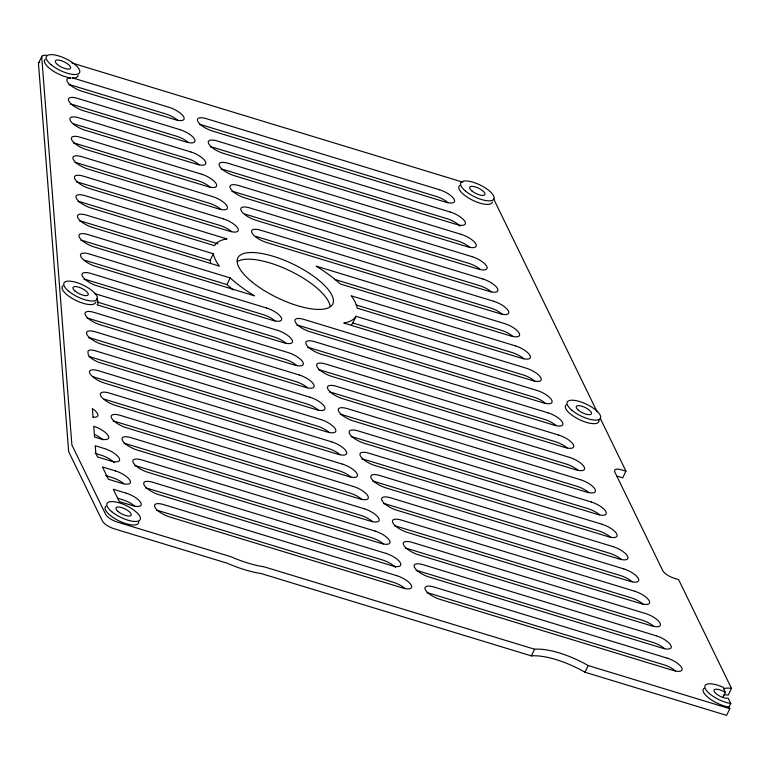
<?xml version="1.0" encoding="UTF-8"?>
<svg xmlns="http://www.w3.org/2000/svg" width="770" height="770" viewBox="0 0 770 770"><rect width="100%" height="100%" fill="white"/><g stroke="black" fill="none" stroke-linecap="round" stroke-linejoin="round"><path stroke-width="1.16" d="M38.587 63.073L41.821 56.412M210.662 262.705A79.127 27.836 25.9 0 1 210.095 260.443L213.328 253.782L86.471 215.109A13.186 4.639 25.9 0 0 77.809 217.718A13.186 4.639 25.9 0 0 92.458 227.429L219.315 266.112A79.127 27.836 25.9 0 1 213.328 253.782M233.195 289.895A79.127 27.836 25.9 0 1 226.967 284.592L230.201 277.922L87.982 234.561A13.186 4.639 25.9 0 0 79.32 237.17A13.186 4.639 25.9 0 0 93.969 246.891L254.475 295.824A79.127 27.836 25.9 0 1 230.201 277.922M351.611 324.574A79.127 27.836 25.9 0 0 352.814 322.957L356.048 316.297L526.256 368.185A13.186 4.639 25.9 0 1 540.906 377.906A13.186 4.639 25.9 0 1 532.243 380.515L343.757 323.044A79.127 27.836 25.9 0 0 356.048 316.297M531.348 655.886L534.592 649.226A52.755 18.557 25.9 0 1 588.203 665.559L729.835 708.718L726.601 715.378L584.969 672.22A52.755 18.557 25.9 0 0 531.348 655.886L261.059 573.525A63.304 22.272 25.9 0 1 227.275 563.236L114.104 528.749A10.549 3.715 25.9 0 1 102.381 520.982L68.915 452.192A10.549 3.715 25.9 0 1 68.617 451.191L38.5 63.727A10.549 3.715 25.9 0 1 39.559 62.168M600.273 418.351L625.943 471.163L622.699 477.833L618.512 476.553A10.549 3.715 25.9 0 0 616.924 476.13M584.969 672.22L588.203 665.559M722.895 697.543L725.379 692.442L724.31 690.238A21.098 7.421 25.9 0 1 723.733 687.543A18.461 6.497 25.9 0 0 705.214 688.524A18.461 6.497 25.9 0 0 730.749 703.491L729.026 707.043L729.835 708.718M625.943 471.163L621.746 469.892A10.549 3.715 25.9 0 0 614.816 471.972L662.72 570.57A10.549 3.715 25.9 0 0 674.433 578.347L678.63 579.618L731.5 688.438L728.266 695.098A21.098 7.421 25.9 0 0 723.954 694.771M71.957 62.986L462.895 182.182M217.862 243.821L81.716 202.308A13.186 4.639 25.9 0 0 77.914 201.461M334.7 279.433L501.347 330.253A13.186 4.639 25.9 0 1 512.945 336.403M210.095 260.443L83.237 221.77A13.186 4.639 25.9 0 0 79.425 220.923M356.058 304.949L512.185 352.554A13.186 4.639 25.9 0 1 523.783 358.704M226.967 284.592L84.748 241.222A13.186 4.639 25.9 0 0 80.937 240.384M352.814 322.957L523.023 374.855A13.186 4.639 25.9 0 1 534.611 381.006M94.575 293.572L288.336 352.641A13.186 4.639 25.9 0 1 302.985 362.362A13.186 4.639 25.9 0 1 294.323 364.97L97.049 304.824A21.098 7.421 25.9 0 0 96.423 298.577M97.078 301.975L285.092 359.301A13.186 4.639 25.9 0 1 296.691 365.461M95.134 453.366L101.351 455.262A13.186 4.639 25.9 0 1 114.268 462.655M105.683 475.581L112.179 477.564A13.186 4.639 25.9 0 1 123.778 483.724M117.608 498.219L123.017 499.865A13.186 4.639 25.9 0 1 134.606 506.025M534.592 649.226L264.293 566.864A63.304 22.272 25.9 0 1 230.509 556.575L117.338 522.089A10.549 3.715 25.9 0 1 105.615 514.322L72.149 445.532A10.549 3.715 25.9 0 1 71.851 444.531L41.734 57.067A10.549 3.715 25.9 0 1 47.422 55.565M493.435 198.448L597.135 411.883M730.749 703.491L728.16 698.169A8.441 2.974 25.9 0 1 717.659 694.877A8.441 2.974 25.9 0 1 714.974 689.352A8.441 2.974 25.9 0 1 725.379 692.442M78.078 75.325A18.461 6.497 25.9 0 1 72.082 78.049A13.186 4.639 25.9 0 1 75.883 78.896L169.14 107.328A13.186 4.639 25.9 0 1 183.799 117.04A13.186 4.639 25.9 0 1 175.137 119.648L81.87 91.216A13.186 4.639 25.9 0 1 68.222 83.016A13.186 4.639 25.9 0 1 70.984 77.953A18.461 6.497 25.9 0 1 51.176 69.666A18.461 6.497 25.9 0 1 45.286 59.242M68.838 84.71A13.186 4.639 25.9 0 1 72.65 85.557L165.906 113.989A13.186 4.639 25.9 0 1 177.504 120.149M70.349 104.171A13.186 4.639 25.9 0 1 74.161 105.018L176.744 136.29A13.186 4.639 25.9 0 1 188.332 142.45M73.689 123.951A13.186 4.639 25.9 0 1 75.672 124.471L187.582 158.591A13.186 4.639 25.9 0 1 199.17 164.751M73.381 143.085A13.186 4.639 25.9 0 1 77.183 143.932L198.419 180.892A13.186 4.639 25.9 0 1 210.008 187.052M74.892 162.547A13.186 4.639 25.9 0 1 78.694 163.394L209.248 203.193A13.186 4.639 25.9 0 1 220.846 209.353M76.403 182.009A13.186 4.639 25.9 0 1 80.205 182.846L220.085 225.495A13.186 4.639 25.9 0 1 231.674 231.655M84.276 260.164A13.186 4.639 25.9 0 1 86.259 260.683L263.427 314.699A13.186 4.639 25.9 0 1 275.015 320.859M83.968 279.298A13.186 4.639 25.9 0 1 87.77 280.145L274.264 337A13.186 4.639 25.9 0 1 285.853 343.16M86.991 318.222A13.186 4.639 25.9 0 1 90.793 319.059L295.93 381.602A13.186 4.639 25.9 0 1 307.528 387.762M88.502 337.674A13.186 4.639 25.9 0 1 92.304 338.521L306.768 403.904A13.186 4.639 25.9 0 1 318.356 410.064M88.993 356.741A10.549 3.715 25.9 0 1 91.948 357.405L317.606 426.205A13.186 4.639 25.9 0 1 329.194 432.365M724.127 688.669A21.098 7.421 25.9 0 1 731.5 688.438M138.658 521.434A18.461 6.497 25.9 0 1 119.677 521.223A18.461 6.497 25.9 0 1 106 506.121M598.935 420.083A18.461 6.497 25.9 0 1 579.945 419.871A18.461 6.497 25.9 0 1 566.268 404.77M492.396 202.019A18.461 6.497 25.9 0 1 472 199.921A18.461 6.497 25.9 0 1 459.738 185.503M95.634 302.206A18.461 6.497 25.9 0 1 75.248 300.108A18.461 6.497 25.9 0 1 62.986 285.689M729.026 707.043A18.461 6.497 25.9 0 1 709.324 698.448A18.461 6.497 25.9 0 1 704.146 688.265M653.797 626.328A13.186 4.639 25.9 0 0 642.209 620.168L409.082 549.087A13.186 4.639 25.9 0 0 405.27 548.24M664.635 648.629A13.186 4.639 25.9 0 0 653.047 642.469L419.91 571.388A13.186 4.639 25.9 0 0 416.108 570.541M675.473 670.93A13.186 4.639 25.9 0 0 663.875 664.77L430.748 593.689A13.186 4.639 25.9 0 0 426.946 592.842M405.039 588.472A13.186 4.639 25.9 0 0 393.451 582.312L160.314 511.241A13.186 4.639 25.9 0 0 156.512 510.394M395.539 567.413A13.186 4.639 25.9 0 0 382.613 560.011L149.486 488.94A13.186 4.639 25.9 0 0 145.674 488.093M383.373 543.87A13.186 4.639 25.9 0 0 371.775 537.71L138.648 466.639A13.186 4.639 25.9 0 0 134.846 465.792M372.536 521.569A13.186 4.639 25.9 0 0 360.947 515.409L127.81 444.338A13.186 4.639 25.9 0 0 124.009 443.491M361.698 499.268A13.186 4.639 25.9 0 0 350.109 493.108L116.982 422.037A13.186 4.639 25.9 0 0 113.171 421.19M350.86 476.967A13.186 4.639 25.9 0 0 339.272 470.807L106.145 399.736A13.186 4.639 25.9 0 0 104.162 399.207M340.032 454.666A13.186 4.639 25.9 0 0 328.434 448.506L95.307 377.435A13.186 4.639 25.9 0 0 93.324 376.905M199.401 124.519A13.186 4.639 25.9 0 1 203.213 125.366L436.34 196.437A13.186 4.639 25.9 0 1 447.928 202.597M567.115 447.909A13.186 4.639 25.9 0 0 555.526 441.759L322.399 370.678A13.186 4.639 25.9 0 0 318.588 369.831M588.79 492.521A13.186 4.639 25.9 0 0 577.202 486.361L344.065 415.28A13.186 4.639 25.9 0 0 340.263 414.433M599.628 514.822A13.186 4.639 25.9 0 0 588.03 508.662L354.903 437.581A13.186 4.639 25.9 0 0 351.101 436.734M221.077 169.121A13.186 4.639 25.9 0 1 224.879 169.968L458.006 241.039A13.186 4.639 25.9 0 1 469.604 247.199M244.571 214.041A13.186 4.639 25.9 0 1 246.554 214.57L479.681 285.651A13.186 4.639 25.9 0 1 491.27 291.801M237.651 261.415A52.755 18.557 25.9 0 1 290.309 271.011A52.755 18.557 25.9 0 1 330.128 306.45M296.922 325.229A13.186 4.639 25.9 0 1 300.724 326.076L533.86 397.156A13.186 4.639 25.9 0 1 545.449 403.307M94.46 434.453A13.186 4.639 25.9 0 1 102.978 439.901M383.604 503.638A13.186 4.639 25.9 0 1 387.406 504.485L620.543 575.565A13.186 4.639 25.9 0 1 632.131 581.725M394.442 525.939A13.186 4.639 25.9 0 1 398.244 526.786L631.371 597.866A13.186 4.639 25.9 0 1 642.969 604.026M361.929 459.036A13.186 4.639 25.9 0 1 365.74 459.882L598.868 530.963A13.186 4.639 25.9 0 1 610.456 537.123M372.767 481.337A13.186 4.639 25.9 0 1 376.578 482.184L609.705 553.264A13.186 4.639 25.9 0 1 621.294 559.424M329.425 392.132A13.186 4.639 25.9 0 1 333.237 392.979L566.364 464.06A13.186 4.639 25.9 0 1 577.952 470.22M307.759 347.53A13.186 4.639 25.9 0 1 311.561 348.377L544.688 419.458A13.186 4.639 25.9 0 1 556.287 425.608M255.409 236.342A13.186 4.639 25.9 0 1 257.382 236.871L490.519 307.952A13.186 4.639 25.9 0 1 502.107 314.102M231.905 191.422A13.186 4.639 25.9 0 1 235.716 192.269L468.843 263.34A13.186 4.639 25.9 0 1 480.442 269.5M210.239 146.82A13.186 4.639 25.9 0 1 214.041 147.667L447.178 218.738A13.186 4.639 25.9 0 1 460.094 226.139M439.574 189.776L206.447 118.695A13.186 4.639 25.9 0 0 197.784 121.304A13.186 4.639 25.9 0 0 212.433 131.025L445.561 202.106A13.186 4.639 25.9 0 0 454.223 199.497A13.186 4.639 25.9 0 0 439.574 189.776M179.978 129.63L77.395 98.348A13.186 4.639 25.9 0 0 68.732 100.957A13.186 4.639 25.9 0 0 83.381 110.678L185.965 141.95A13.186 4.639 25.9 0 0 194.627 139.341A13.186 4.639 25.9 0 0 179.978 129.63M450.411 212.077L217.284 140.997A13.186 4.639 25.9 0 0 208.622 143.605A13.186 4.639 25.9 0 0 223.271 153.326L456.398 224.407A13.186 4.639 25.9 0 0 465.061 221.798A13.186 4.639 25.9 0 0 450.411 212.077M190.816 151.931L78.906 117.81A13.186 4.639 25.9 0 0 70.243 120.418A13.186 4.639 25.9 0 0 84.892 130.14L196.802 164.251A13.186 4.639 25.9 0 0 205.465 161.642A13.186 4.639 25.9 0 0 190.816 151.931M461.249 234.378L228.113 163.298A13.186 4.639 25.9 0 0 219.45 165.906A13.186 4.639 25.9 0 0 234.099 175.627L467.236 246.708A13.186 4.639 25.9 0 0 475.899 244.1A13.186 4.639 25.9 0 0 461.249 234.378M201.653 174.232L80.417 137.272A13.186 4.639 25.9 0 0 71.754 139.88A13.186 4.639 25.9 0 0 86.404 149.592L207.64 186.552A13.186 4.639 25.9 0 0 216.303 183.943A13.186 4.639 25.9 0 0 201.653 174.232M472.077 256.68L238.95 185.609A13.186 4.639 25.9 0 0 230.288 188.207A13.186 4.639 25.9 0 0 244.937 197.928L478.064 269.009A13.186 4.639 25.9 0 0 486.727 266.401A13.186 4.639 25.9 0 0 472.077 256.68M212.481 196.533L81.928 156.724A13.186 4.639 25.9 0 0 73.266 159.332A13.186 4.639 25.9 0 0 87.915 169.053L218.478 208.853A13.186 4.639 25.9 0 0 227.14 206.245A13.186 4.639 25.9 0 0 212.481 196.533M482.915 278.981L249.788 207.91A13.186 4.639 25.9 0 0 241.126 210.518A13.186 4.639 25.9 0 0 255.775 220.23L488.902 291.31A13.186 4.639 25.9 0 0 497.564 288.702A13.186 4.639 25.9 0 0 482.915 278.981M223.319 218.834L83.439 176.186A13.186 4.639 25.9 0 0 74.777 178.794A13.186 4.639 25.9 0 0 89.436 188.515L229.306 231.154A13.186 4.639 25.9 0 0 237.969 228.546A13.186 4.639 25.9 0 0 223.319 218.834M493.753 301.282L260.626 230.211A13.186 4.639 25.9 0 0 251.963 232.819A13.186 4.639 25.9 0 0 266.613 242.531L499.74 313.611A13.186 4.639 25.9 0 0 508.402 311.003A13.186 4.639 25.9 0 0 493.753 301.282M226.823 238.902L84.96 195.647A13.186 4.639 25.9 0 0 76.297 198.256A13.186 4.639 25.9 0 0 90.947 207.967L214.522 245.649A79.127 27.836 25.9 0 1 226.823 238.902M504.591 323.583L316.095 266.122A79.127 27.836 25.9 0 1 340.369 284.014L510.577 335.913A13.186 4.639 25.9 0 0 519.24 333.304A13.186 4.639 25.9 0 0 504.591 323.583M515.419 345.884L351.255 295.834A79.127 27.836 25.9 0 1 357.242 308.154L521.406 358.214A13.186 4.639 25.9 0 0 530.068 355.605A13.186 4.639 25.9 0 0 515.419 345.884M266.661 308.038L89.493 254.023A13.186 4.639 25.9 0 0 80.831 256.631A13.186 4.639 25.9 0 0 95.48 266.343L272.647 320.358A13.186 4.639 25.9 0 0 281.31 317.75A13.186 4.639 25.9 0 0 266.661 308.038M537.094 390.486L303.958 319.415A13.186 4.639 25.9 0 0 295.295 322.024A13.186 4.639 25.9 0 0 309.954 331.735L543.081 402.816A13.186 4.639 25.9 0 0 551.744 400.208A13.186 4.639 25.9 0 0 537.094 390.486M277.498 330.34L91.004 273.485A13.186 4.639 25.9 0 0 82.342 276.093A13.186 4.639 25.9 0 0 96.991 285.805L283.485 342.669A13.186 4.639 25.9 0 0 292.148 340.061A13.186 4.639 25.9 0 0 277.498 330.34M547.932 412.787L314.795 341.716A13.186 4.639 25.9 0 0 306.133 344.325A13.186 4.639 25.9 0 0 320.782 354.036L553.919 425.117A13.186 4.639 25.9 0 0 562.581 422.509A13.186 4.639 25.9 0 0 547.932 412.787M558.76 435.089L325.633 364.017A13.186 4.639 25.9 0 0 316.971 366.626A13.186 4.639 25.9 0 0 331.62 376.338L564.747 447.418A13.186 4.639 25.9 0 0 573.409 444.81A13.186 4.639 25.9 0 0 558.76 435.089M299.164 374.942L94.027 312.399A13.186 4.639 25.9 0 0 85.364 315.007A13.186 4.639 25.9 0 0 100.023 324.728L305.151 387.272A13.186 4.639 25.9 0 0 313.814 384.663A13.186 4.639 25.9 0 0 299.164 374.942M569.598 457.39L336.471 386.319A13.186 4.639 25.9 0 0 327.808 388.927A13.186 4.639 25.9 0 0 342.458 398.639L575.585 469.719A13.186 4.639 25.9 0 0 584.247 467.111A13.186 4.639 25.9 0 0 569.598 457.39M310.002 397.243L95.547 331.86A13.186 4.639 25.9 0 0 86.885 334.469A13.186 4.639 25.9 0 0 101.534 344.18L315.989 409.573A13.186 4.639 25.9 0 0 324.651 406.964A13.186 4.639 25.9 0 0 310.002 397.243M580.436 479.691L347.299 408.62A13.186 4.639 25.9 0 0 338.636 411.228A13.186 4.639 25.9 0 0 353.295 420.94L586.422 492.02A13.186 4.639 25.9 0 0 595.085 489.412A13.186 4.639 25.9 0 0 580.436 479.691M320.84 419.544L95.182 350.745A10.549 3.715 25.9 0 0 87.953 351.832L88.127 353.988A10.549 3.715 25.9 0 0 100.139 362.757L326.827 431.874A13.186 4.639 25.9 0 0 335.489 429.265A13.186 4.639 25.9 0 0 320.84 419.544M591.264 501.992L358.137 430.921A13.186 4.639 25.9 0 0 349.474 433.529A13.186 4.639 25.9 0 0 364.123 443.241L597.26 514.322A13.186 4.639 25.9 0 0 605.923 511.713A13.186 4.639 25.9 0 0 591.264 501.992M331.668 441.845L98.541 370.765A13.186 4.639 25.9 0 0 89.878 373.373A13.186 4.639 25.9 0 0 104.528 383.094L337.664 454.175A13.186 4.639 25.9 0 0 346.327 451.567A13.186 4.639 25.9 0 0 331.668 441.845M602.101 524.293L368.974 453.222A13.186 4.639 25.9 0 0 360.312 455.83A13.186 4.639 25.9 0 0 374.961 465.542L608.088 536.623A13.186 4.639 25.9 0 0 616.751 534.014A13.186 4.639 25.9 0 0 602.101 524.293M342.506 464.146L109.379 393.066A13.186 4.639 25.9 0 0 100.716 395.674A13.186 4.639 25.9 0 0 115.365 405.395L348.492 476.476A13.186 4.639 25.9 0 0 357.155 473.868A13.186 4.639 25.9 0 0 342.506 464.146M612.939 546.594L379.812 475.523A13.186 4.639 25.9 0 0 371.15 478.132A13.186 4.639 25.9 0 0 385.799 487.843L618.926 558.924A13.186 4.639 25.9 0 0 627.588 556.315A13.186 4.639 25.9 0 0 612.939 546.594M353.343 486.447L120.216 415.367A13.186 4.639 25.9 0 0 111.554 417.975A13.186 4.639 25.9 0 0 126.203 427.697L359.33 498.777A13.186 4.639 25.9 0 0 367.993 496.169A13.186 4.639 25.9 0 0 353.343 486.447M623.777 568.895L390.64 497.824A13.186 4.639 25.9 0 0 381.978 500.433A13.186 4.639 25.9 0 0 396.627 510.144L629.764 581.225A13.186 4.639 25.9 0 0 638.426 578.616A13.186 4.639 25.9 0 0 623.777 568.895M364.181 508.749L131.044 437.668A13.186 4.639 25.9 0 0 122.382 440.276A13.186 4.639 25.9 0 0 137.041 449.998L370.168 521.078A13.186 4.639 25.9 0 0 378.83 518.47A13.186 4.639 25.9 0 0 364.181 508.749M634.605 591.196L401.478 520.125A13.186 4.639 25.9 0 0 392.815 522.734A13.186 4.639 25.9 0 0 407.465 532.445L640.601 603.526A13.186 4.639 25.9 0 0 649.264 600.918A13.186 4.639 25.9 0 0 634.605 591.196M99.734 438.621L94.575 437.052L93.748 426.301A13.186 4.639 25.9 0 1 108.397 436.012A13.186 4.639 25.9 0 1 99.734 438.621M104.585 448.602L95.259 445.753L95.557 449.574A13.186 4.639 25.9 0 0 95.615 450.383L95.855 453.443L97.569 456.957L110.572 460.922A13.186 4.639 25.9 0 0 119.234 458.314A13.186 4.639 25.9 0 0 104.585 448.602M375.009 531.05L141.882 459.969A13.186 4.639 25.9 0 0 133.22 462.578A13.186 4.639 25.9 0 0 147.869 472.299L381.006 543.379A13.186 4.639 25.9 0 0 389.668 540.771A13.186 4.639 25.9 0 0 375.009 531.05M645.443 613.507L412.316 542.426A13.186 4.639 25.9 0 0 403.653 545.035A13.186 4.639 25.9 0 0 418.303 554.747L651.43 625.827A13.186 4.639 25.9 0 0 660.092 623.219A13.186 4.639 25.9 0 0 645.443 613.507M115.413 470.903L102.42 466.938L108.416 479.267L121.41 483.223A13.186 4.639 25.9 0 0 130.072 480.615A13.186 4.639 25.9 0 0 115.413 470.903M385.847 553.351L152.72 482.27A13.186 4.639 25.9 0 0 144.057 484.879A13.186 4.639 25.9 0 0 158.707 494.6L391.834 565.681A13.186 4.639 25.9 0 0 400.496 563.072A13.186 4.639 25.9 0 0 385.847 553.351M656.281 635.808L423.154 564.728A13.186 4.639 25.9 0 0 414.491 567.336A13.186 4.639 25.9 0 0 429.14 577.048L662.267 648.128A13.186 4.639 25.9 0 0 670.93 645.52A13.186 4.639 25.9 0 0 656.281 635.808M126.251 493.204L113.277 489.248L119.273 501.578L132.238 505.524A13.186 4.639 25.9 0 0 140.9 502.916A13.186 4.639 25.9 0 0 126.251 493.204M396.685 575.652L163.558 504.571A13.186 4.639 25.9 0 0 154.895 507.18A13.186 4.639 25.9 0 0 169.544 516.901L402.672 587.982A13.186 4.639 25.9 0 0 411.334 585.373A13.186 4.639 25.9 0 0 396.685 575.652M667.118 658.109L433.982 587.029A13.186 4.639 25.9 0 0 425.319 589.637A13.186 4.639 25.9 0 0 439.968 599.349L673.105 670.429A13.186 4.639 25.9 0 0 681.768 667.821A13.186 4.639 25.9 0 0 667.118 658.109M93.035 417.205L92.361 408.543A13.186 4.639 25.9 0 1 93.035 417.205M251.742 281.695A52.755 18.557 25.9 0 0 331.957 305.247A52.755 18.557 25.9 0 0 272.147 255.977A52.755 18.557 25.9 0 0 251.742 281.695M465.465 191.047A18.461 6.497 25.9 0 0 493.628 199.449A18.461 6.497 25.9 0 0 472.915 182.201A18.461 6.497 25.9 0 0 465.465 191.047M471.827 190.902A8.441 2.974 25.9 0 0 484.753 194.839A8.441 2.974 25.9 0 0 475.417 186.956A8.441 2.974 25.9 0 0 471.827 190.902M51.099 64.709A18.461 6.497 25.9 0 0 79.262 73.121A18.461 6.497 25.9 0 0 58.549 55.873A18.461 6.497 25.9 0 0 51.099 64.709M57.461 64.564A8.441 2.974 25.9 0 0 70.388 68.511A8.441 2.974 25.9 0 0 61.051 60.618A8.441 2.974 25.9 0 0 57.461 64.564M111.727 511.665A18.461 6.497 25.9 0 0 139.89 520.068A18.461 6.497 25.9 0 0 119.177 502.82A18.461 6.497 25.9 0 0 111.727 511.665M118.089 511.521A8.441 2.974 25.9 0 0 131.016 515.457A8.441 2.974 25.9 0 0 121.679 507.574A8.441 2.974 25.9 0 0 118.089 511.521M571.995 410.314A18.461 6.497 25.9 0 0 600.157 418.716A18.461 6.497 25.9 0 0 579.444 401.468A18.461 6.497 25.9 0 0 571.995 410.314M578.366 410.169A8.441 2.974 25.9 0 0 591.283 414.106A8.441 2.974 25.9 0 0 581.947 406.223A8.441 2.974 25.9 0 0 578.366 410.169M68.703 291.233A18.461 6.497 25.9 0 0 96.866 299.636A18.461 6.497 25.9 0 0 76.153 282.388A18.461 6.497 25.9 0 0 68.703 291.233M75.075 291.089A8.441 2.974 25.9 0 0 87.992 295.025A8.441 2.974 25.9 0 0 78.656 287.143A8.441 2.974 25.9 0 0 75.075 291.089"/></g></svg>
